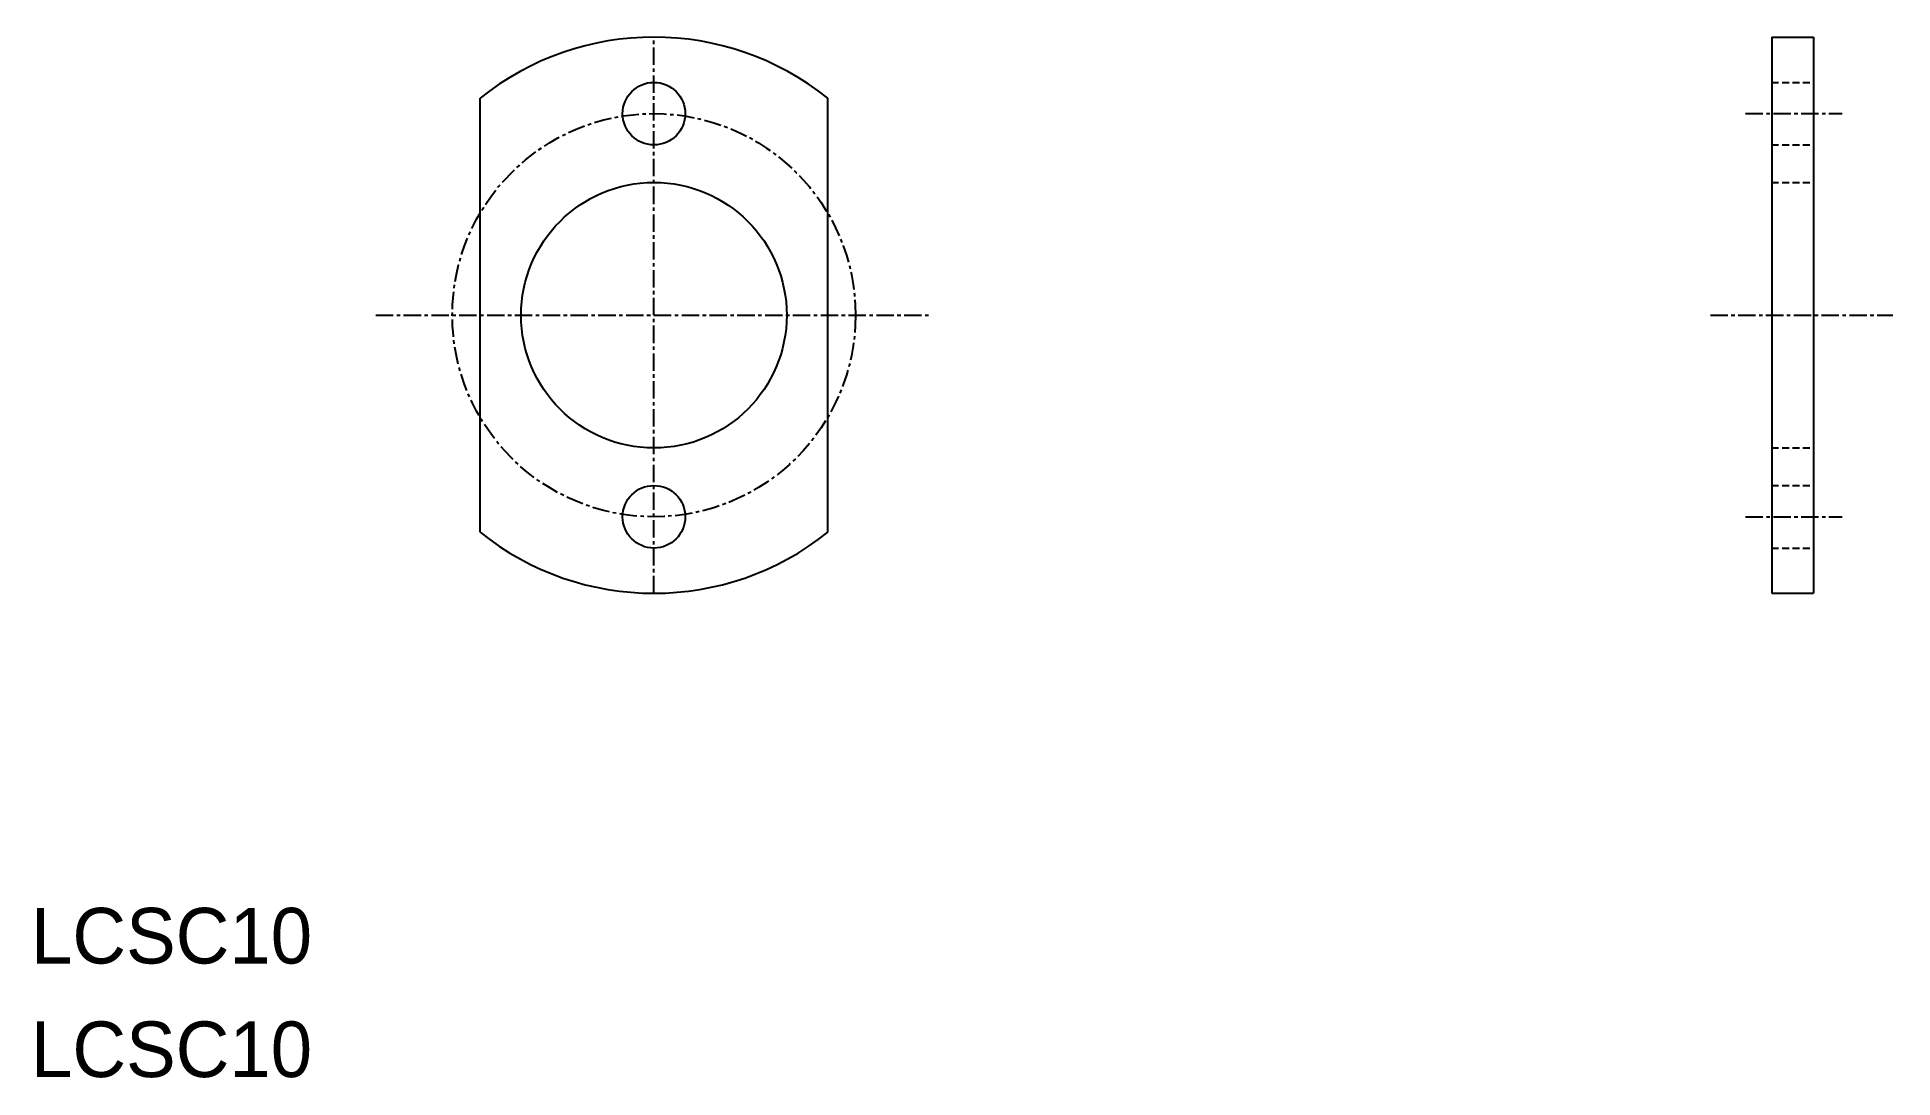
# Model space of a CAD drawing. Extents: x 90 to 224, y 17 to 92.
import ezdxf

# ---------------------------------------------------------------- set-up
doc = ezdxf.new("R2010")
doc.units = 0
doc.linetypes.add('CENTER', pattern=[2, 1.25, -0.25, 0.25, -0.25])
doc.linetypes.add('DASHED', pattern=[0.75, 0.5, -0.25])
doc.layers.get('0').update_dxf_attribs({"linetype": 'CONTINUOUS'})
doc.layers.add('CENTER', color=1, linetype='CENTER')

msp = doc.modelspace()

# ---------------------------------------------------------------- linework, layer by layer
at = {"color": 7, "linetype": 'CONTINUOUS'}
for p, q in [((214.96, 92.19), (217.96, 92.19)), ((214.96, 92.19), (214.96, 52.19)), ((217.96, 92.19), (217.96, 52.19)), ((122.07, 56.58), (122.07, 87.81)), ((147.07, 56.58), (147.07, 87.81)), ((214.96, 52.19), (217.96, 52.19))]:
    msp.add_line(p, q, dxfattribs=at)
at = {"color": 3, "linetype": 'DASHED'}
for p, q in [((214.96, 88.94), (217.96, 88.94)), ((214.96, 84.44), (217.96, 84.44)), ((214.96, 81.74), (217.96, 81.74)), ((214.96, 62.64), (217.96, 62.64)), ((214.96, 59.94), (217.96, 59.94)), ((214.96, 55.44), (217.96, 55.44))]:
    msp.add_line(p, q, dxfattribs=at)
at = {"color": 7, "linetype": 'CONTINUOUS'}
for centre, radius in [((134.57, 86.69), 2.25), ((134.57, 72.19), 9.55), ((134.57, 57.69), 2.25)]:
    msp.add_circle(centre, radius, dxfattribs=at)
for start, end in [(51.3178, 128.6822), (231.3178, 308.6822)]:
    msp.add_arc((134.57, 72.19), 20, start, end, dxfattribs=at)
at = {"layer": 'CENTER', "color": 1, "linetype": 'CENTER'}
for p, q in [((134.57, 52.19), (134.57, 92.19)), ((213.08, 86.69), (220.04, 86.69)), ((114.57, 72.19), (154.57, 72.19)), ((210.55, 72.19), (223.68, 72.19)), ((213.08, 57.69), (220.04, 57.69))]:
    msp.add_line(p, q, dxfattribs=at)
msp.add_circle((134.57, 72.19), 14.5, dxfattribs=at)

# ---------------------------------------------------------------- texts
at = {"color": 7, "linetype": 'CONTINUOUS'}
for p in [(89.77, 25.56), (89.77, 17.39)]:
    msp.add_text('LCSC10', height=4, dxfattribs=at).set_placement(p)

doc.saveas('drawing.dxf')
